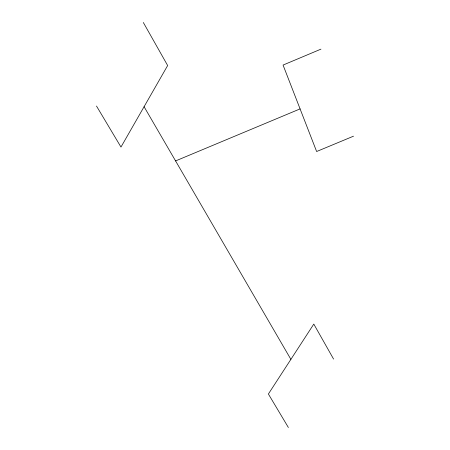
<?xml version="1.0" encoding="UTF-8"?>
<svg xmlns="http://www.w3.org/2000/svg" width="450" height="450" viewBox="0 0 450 450"><rect width="100%" height="100%" fill="white"/><g stroke="black" fill="none" stroke-linecap="round" stroke-linejoin="round"><path stroke-width="0.67" d="M320.94 49.146L283.061 65.064L316.631 151.515L353.509 136.181M175.584 160.926L300.082 108.894M96.491 106.037L120.977 147.06L167.653 65.531L143.331 22.5M288.382 427.5L268.391 394.003L313.796 324.079L333.585 359.077M144.079 106.706L290.886 359.364"/></g></svg>
